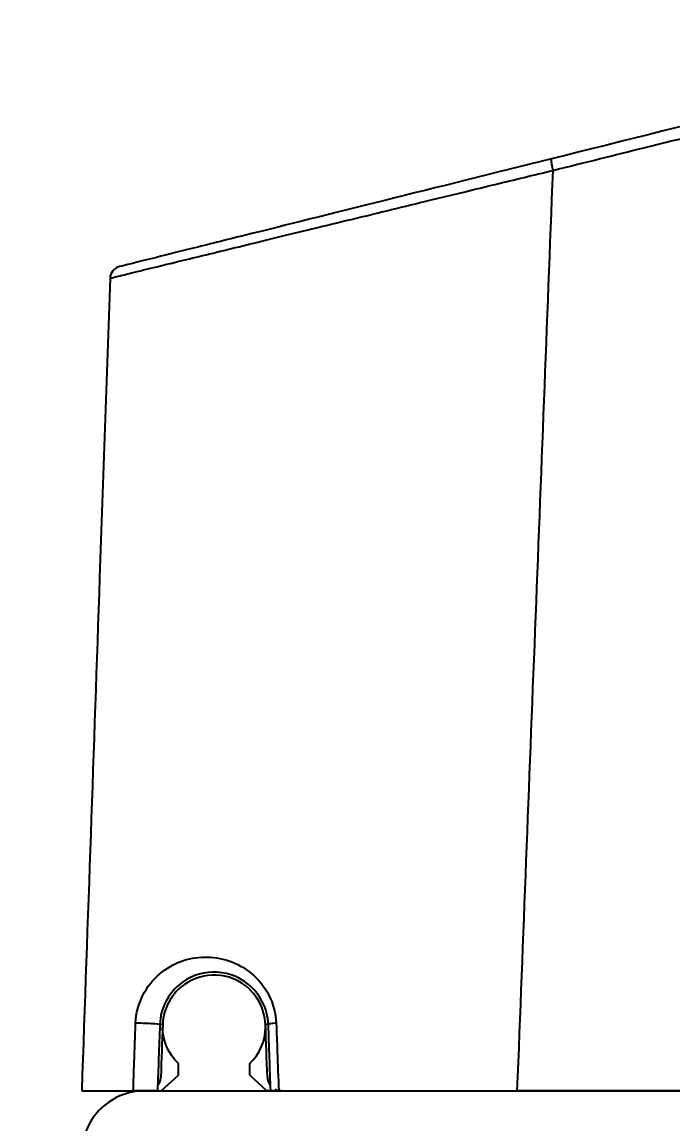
# Model space of a CAD drawing. Extents: x -1671 to 824, y 68 to 2359.
# Drawn here: x -1507.4 to -1455.6, y 672.3 to 759.8 of the extents above; entities that cross this region are included whole.
import ezdxf

# ---------------------------------------------------------------- set-up
doc = ezdxf.new("R2010")
doc.units = 0
doc.header["$LTSCALE"] = 20
doc.header["$MEASUREMENT"] = 0
doc.layers.get('0').update_dxf_attribs({"linetype": 'CONTINUOUS'})
doc.layers.get('DEFPOINTS').update_dxf_attribs({"linetype": 'CONTINUOUS'})
doc.layers.add('1', color=7, linetype='CONTINUOUS')
doc.dimstyles.get("Standard").update_dxf_attribs({"dimtxt": 2.7, "dimasz": 2.5, "dimexe": 1.5, "dimexo": 1.5, "dimgap": 1.5, "dimtad": 1, "dimdec": 0, "dimlfac": 10, "dimzin": 0, "dimdsep": 46, "dimtxsty": 'Standard', "dimcen": 0, "dimclrt": 2, "dimadec": 0, "dimazin": 0, "dimtfac": 1, "dimtdec": 0, "dimtmove": 0, "dimatfit": 3, "dimfxl": 0, "dimtolj": 1, "dimtzin": 0, "dimarcsym": 0})

# ---------------------------------------------------------------- blocks, each defined once
blk = doc.blocks.new('*D8')
at = {"color": 3, "lineweight": -2}
for p, q in [((-1420.563, 804.156), (-1643.209, 804.156)), ((-1637.209, 780.156), (-1637.209, 584.518)), ((-1637.209, 318.903), (-1637.209, 530.518)), ((-1524.405, 294.903), (-1643.209, 294.903))]:
    blk.add_line(p, q, dxfattribs=at)
at = {"color": 3}
for points in [[(-1641.209, 780.156), (-1633.209, 780.156), (-1637.209, 804.156)], [(-1641.209, 318.903), (-1633.209, 318.903), (-1637.209, 294.903)]]:
    blk.add_solid(points, dxfattribs=at)
at = {"layer": 'DEFPOINTS', "color": 0}
for p in [(-1418.763, 804.156), (-1637.209, 294.903), (-1522.605, 294.903)]:
    blk.add_point(p, dxfattribs=at)
at = {"color": 2, "insert": (-1637.209, 557.518), "char_height": 30, "attachment_point": 5}
blk.add_mtext('\\A1;510', dxfattribs=at)
blk = doc.blocks.new('*D14')
at = {"color": 3, "lineweight": -2}
for p, q in [((-902.874, 686.908), (-902.874, 67.804)), ((-1522.605, 293.103), (-1522.605, 67.804)), ((-1498.605, 73.804), (-926.874, 73.804))]:
    blk.add_line(p, q, dxfattribs=at)
at = {"color": 3}
for points in [[(-1498.605, 77.804), (-1498.605, 69.804), (-1522.605, 73.804)], [(-926.874, 77.804), (-926.874, 69.804), (-902.874, 73.804)]]:
    blk.add_solid(points, dxfattribs=at)
at = {"layer": 'DEFPOINTS', "color": 0}
for p in [(-902.874, 688.708), (-1522.605, 294.903), (-902.874, 73.804)]:
    blk.add_point(p, dxfattribs=at)
at = {"color": 2, "insert": (-1207.74, 100.804), "char_height": 30, "attachment_point": 5}
blk.add_mtext('\\A1;620', dxfattribs=at)
blk = doc.blocks.new('A$C9bb48bae')
at = {"layer": '1', "color": 7, "linetype": 'Continuous'}
blk.add_line((597.483, 64.574), (597.441, 64.586), dxfattribs=at)
at = {"layer": '1', "color": 7, "linetype": 'Continuous', "extrusion": (0, 0, -1)}
blk.add_arc((-596.484, 64.539), 1, 104, 178, dxfattribs=at)
at = {"layer": '1', "color": 7, "linetype": 'Continuous'}
blk.add_ellipse((562.139, 73.102), major_axis=(0.242, 0.97), ratio=0.109772, start_param=4.793696, end_param=6.283185, dxfattribs=at)
for points in [[(527.267, 82.827), (538.996, 79.903), (550.708, 76.982), (562.381, 74.072)], [(565.109, 0), (564.159, 24.385), (563.21, 48.77), (562.265, 73.154)]]:
    blk.add_open_spline(points, degree=3, dxfattribs=at)
for points, knots in [([(562.265, 73.154), (559.826, 73.761), (554.626, 75.054), (546.32, 77.121), (537.032, 79.433), (530.507, 81.057), (527.082, 81.909)], [0, 0, 0, 0, 0.208474, 0.444593, 0.708427, 1, 1, 1, 1]), ([(562.381, 74.072), (567.005, 72.919), (571.508, 71.796), (579.762, 69.739), (583.557, 68.792), (588.292, 67.612), (589.734, 67.252), (592.211, 66.635), (593.263, 66.372), (595.842, 65.729), (596.727, 65.509), (596.726, 65.509)], [0, 0, 0, 0, 0.249972, 0.249972, 0.499943, 0.499943, 0.624929, 0.624929, 0.749915, 0.749915, 1, 1, 1, 1]), ([(597.441, 64.586), (597.426, 64.59), (597.36, 64.608), (597.087, 64.678), (596.553, 64.811), (595.803, 64.995), (594.391, 65.341), (591.794, 65.98), (587.494, 67.024), (582.152, 68.331), (577.143, 69.542), (572.709, 70.621), (569.685, 71.354), (566.166, 72.211), (563.807, 72.781), (562.265, 73.154)], [0, 0, 0, 0, 0.022719, 0.074198, 0.125789, 0.177344, 0.228719, 0.354526, 0.485514, 0.607642, 0.742273, 0.802542, 0.870756, 0.915519, 1, 1, 1, 1]), ([(597.483, 64.574), (597.76, 56.647), (598.037, 48.72), (598.789, 27.196), (599.263, 13.598), (599.738, 0)], [0, 0, 0, 0, 0.368266, 0.368266, 1, 1, 1, 1]), ([(531.981, 0), (538.801, 0), (545.52, 0), (556.512, 0), (560.874, 0), (565.109, 0)], [0, 0, 0, 0, 0.595329, 0.595329, 1, 1, 1, 1]), ([(599.738, 0), (599.738, 0), (598.881, 0), (595.501, 0), (593.028, 0), (583.556, 0), (574.684, 0), (565.109, 0)], [0, 0, 0, 0, 0.25, 0.25, 0.5, 0.5, 1, 1, 1, 1])]:
    blk.add_open_spline(points, degree=3, knots=knots, dxfattribs=at)

msp = doc.modelspace()

# ---------------------------------------------------------------- linework, layer by layer
msp.add_line((-1497.608, 674.903), (-914.636, 674.903))
msp.add_arc((-1497.608, 669.903), 5, 90, 183)
at = {"layer": '1', "color": 7, "linetype": 'Continuous'}
for p, q in [((-1496.176, 680.052), (-1496.174, 679.945)), ((-1487.992, 680.052), (-1487.994, 679.945)), ((-1494.925, 676.153), (-1494.925, 677.073)), ((-1489.243, 676.153), (-1489.243, 677.073)), ((-1496.288, 674.903), (-1494.925, 676.153)), ((-1489.243, 676.153), (-1487.879, 674.903)), ((-1496.519, 674.903), (-1496.288, 674.903)), ((-1487.649, 674.903), (-1487.879, 674.903)), ((-1486.715, 674.903), (-1486.882, 674.903))]:
    msp.add_line(p, q, dxfattribs=at)
at = {"layer": '1', "color": 7, "linetype": 'Continuous', "extrusion": (0, 0, -1)}
msp.add_arc((1492.084, 680.017), 4.091, 313.98296, 359, dxfattribs=at)
at = {"layer": '1', "color": 7, "linetype": 'Continuous'}
msp.add_arc((-1492.084, 680.017), 4.091, 313.98296, 359, dxfattribs=at)
for centre, major_axis, ratio, start_param, end_param in [((-1497.535, 680.207), (1.136, -0.04), 0.048113, 0, 2.343004), ((-1497.308, 680.199), (-1.136, 0.04), 0.048113, 3.141593, 3.756697), ((-1486.86, 680.199), (1.136, 0.04), 0.088246, 2.091982, 3.141593), ((-1486.633, 680.207), (-1.136, -0.04), 0.083137, 5.176659, 6.283185)]:
    msp.add_ellipse(centre, major_axis=major_axis, ratio=ratio, start_param=start_param, end_param=end_param, dxfattribs=at)
for points, knots in [([(-1498.326, 680.274), (-1498.27, 681.882), (-1497.46, 683.301), (-1495.392, 685.07), (-1494.141, 685.513), (-1491.56, 685.563), (-1490.205, 685.145), (-1488.013, 683.324), (-1487.203, 681.877), (-1487.144, 680.274)], [0, 0, 0, 0, 0.25, 0.25, 0.5, 0.5, 0.75, 0.75, 1, 1, 1, 1]), ([(-1487.768, 680.167), (-1487.814, 681.487), (-1488.483, 682.646), (-1490.198, 684.057), (-1491.228, 684.359), (-1493.168, 684.308), (-1494.1, 683.975), (-1495.288, 682.958), (-1495.644, 682.533), (-1496.192, 681.474), (-1496.376, 680.83), (-1496.399, 680.167)], [0, 0, 0, 0, 0.25, 0.25, 0.5, 0.5, 0.75, 0.75, 0.875, 0.875, 1, 1, 1, 1]), ([(-1487.996, 680.159), (-1488.042, 681.477), (-1488.734, 682.591), (-1490.396, 683.89), (-1491.355, 684.14), (-1493.14, 684.069), (-1493.987, 683.762), (-1495.084, 682.839), (-1495.418, 682.454), (-1495.957, 681.453), (-1496.149, 680.822), (-1496.172, 680.159)], [0, 0, 0, 0, 0.25, 0.25, 0.5, 0.5, 0.75, 0.75, 0.875, 0.875, 1, 1, 1, 1]), ([(-1498.514, 674.903), (-1498.487, 675.659), (-1498.461, 676.416), (-1498.398, 678.206), (-1498.362, 679.24), (-1498.326, 680.274)], [0, 0, 0, 0, 0.422415, 0.422415, 1, 1, 1, 1]), ([(-1487.144, 680.274), (-1487.116, 679.519), (-1487.089, 678.765), (-1487.023, 676.975), (-1486.985, 675.939), (-1486.947, 674.903)], [0, 0, 0, 0, 0.421409, 0.421409, 1, 1, 1, 1]), ([(-1496.553, 675.346), (-1496.472, 675.451), (-1496.414, 675.565), (-1496.341, 675.783), (-1496.322, 675.889), (-1496.318, 675.996), (-1496.318, 675.998), (-1496.318, 676)], [0, 0, 0, 0, 0.528646, 0.528646, 0.992719, 0.992719, 1, 1, 1, 1]), ([(-1487.85, 676), (-1487.85, 675.998), (-1487.85, 675.997), (-1487.846, 675.885), (-1487.826, 675.776), (-1487.751, 675.559), (-1487.694, 675.45), (-1487.617, 675.349)], [0, 0, 0, 0, 0.007195, 0.007195, 0.4909, 0.4909, 1, 1, 1, 1]), ([(-1496.583, 674.903), (-1496.583, 674.903), (-1496.605, 674.903), (-1496.69, 674.903), (-1496.753, 674.903), (-1496.913, 674.903), (-1497.011, 674.903), (-1497.227, 674.903), (-1497.349, 674.903), (-1497.597, 674.903), (-1497.728, 674.903), (-1497.981, 674.903), (-1498.107, 674.903), (-1498.328, 674.903), (-1498.428, 674.903), (-1498.514, 674.903)], [0, 0, 0, 0, 0.144266, 0.144266, 0.288524, 0.288524, 0.432883, 0.432883, 0.577226, 0.577226, 0.721399, 0.721399, 0.865322, 0.865322, 1, 1, 1, 1]), ([(-1486.947, 674.903), (-1487.062, 674.903), (-1487.168, 674.903), (-1487.347, 674.903), (-1487.422, 674.903), (-1487.531, 674.903), (-1487.566, 674.903), (-1487.583, 674.903), (-1487.585, 674.903), (-1487.585, 674.903)], [0, 0, 0, 0, 0.30353, 0.30353, 0.607015, 0.607015, 0.911106, 0.911106, 1, 1, 1, 1]), ([(-1487.235, 675.029), (-1487.106, 674.962), (-1486.963, 674.921), (-1486.784, 674.905), (-1486.749, 674.903), (-1486.715, 674.903)], [0, 0, 0, 0, 0.808611, 0.808611, 1, 1, 1, 1])]:
    msp.add_open_spline(points, degree=3, knots=knots, dxfattribs=at)
for points in [[(-1496.399, 680.167), (-1496.461, 678.413), (-1496.522, 676.658), (-1496.583, 674.903)], [(-1496.172, 680.159), (-1496.221, 678.773), (-1496.269, 677.386), (-1496.318, 676)], [(-1487.85, 676), (-1487.899, 677.386), (-1487.947, 678.773), (-1487.996, 680.159)], [(-1487.585, 674.903), (-1487.646, 676.658), (-1487.707, 678.413), (-1487.768, 680.167)]]:
    msp.add_open_spline(points, degree=3, dxfattribs=at)

# ---------------------------------------------------------------- block references
at = {"xscale": -1}
msp.add_blockref('A$C9bb48bae', (-902.869, 674.903), dxfattribs=at)

# ---------------------------------------------------------------- dimensions: what is measured, and where the dimension line sits
dim = msp.add_linear_dim(base=(-1637.209, 294.903), p1=(-1418.763, 804.156), p2=(-1522.605, 294.903), angle=90, text='510', dimstyle='Standard', override={"dimscale": 1.2, "dimtxt": 25, "dimasz": 20, "dimexe": 5, "dimgap": 10, "dimtih": 1, "dimtoh": 1, "dimlfac": 1, "dimzin": 12, "dimclrd": 3, "dimclre": 3, "dimazin": 2, "dimarcsym": 1})
dim.commit()
dim.dimension.update_dxf_attribs({"geometry": '*D8', "text_midpoint": (-1637.209, 557.518), "dimtype": 160})
dim = msp.add_linear_dim(base=(-902.874, 73.804), p1=(-1522.605, 294.903), p2=(-902.874, 688.708), dimstyle='Standard', override={"dimscale": 1.2, "dimtxt": 25, "dimasz": 20, "dimexe": 5, "dimgap": 10, "dimtih": 1, "dimtoh": 1, "dimlfac": 1, "dimzin": 12, "dimclrd": 3, "dimclre": 3, "dimazin": 2, "dimarcsym": 1})
dim.commit()
dim.dimension.update_dxf_attribs({"geometry": '*D14', "text_midpoint": (-1207.74, 73.804), "dimtype": 160})

doc.saveas('drawing.dxf')
